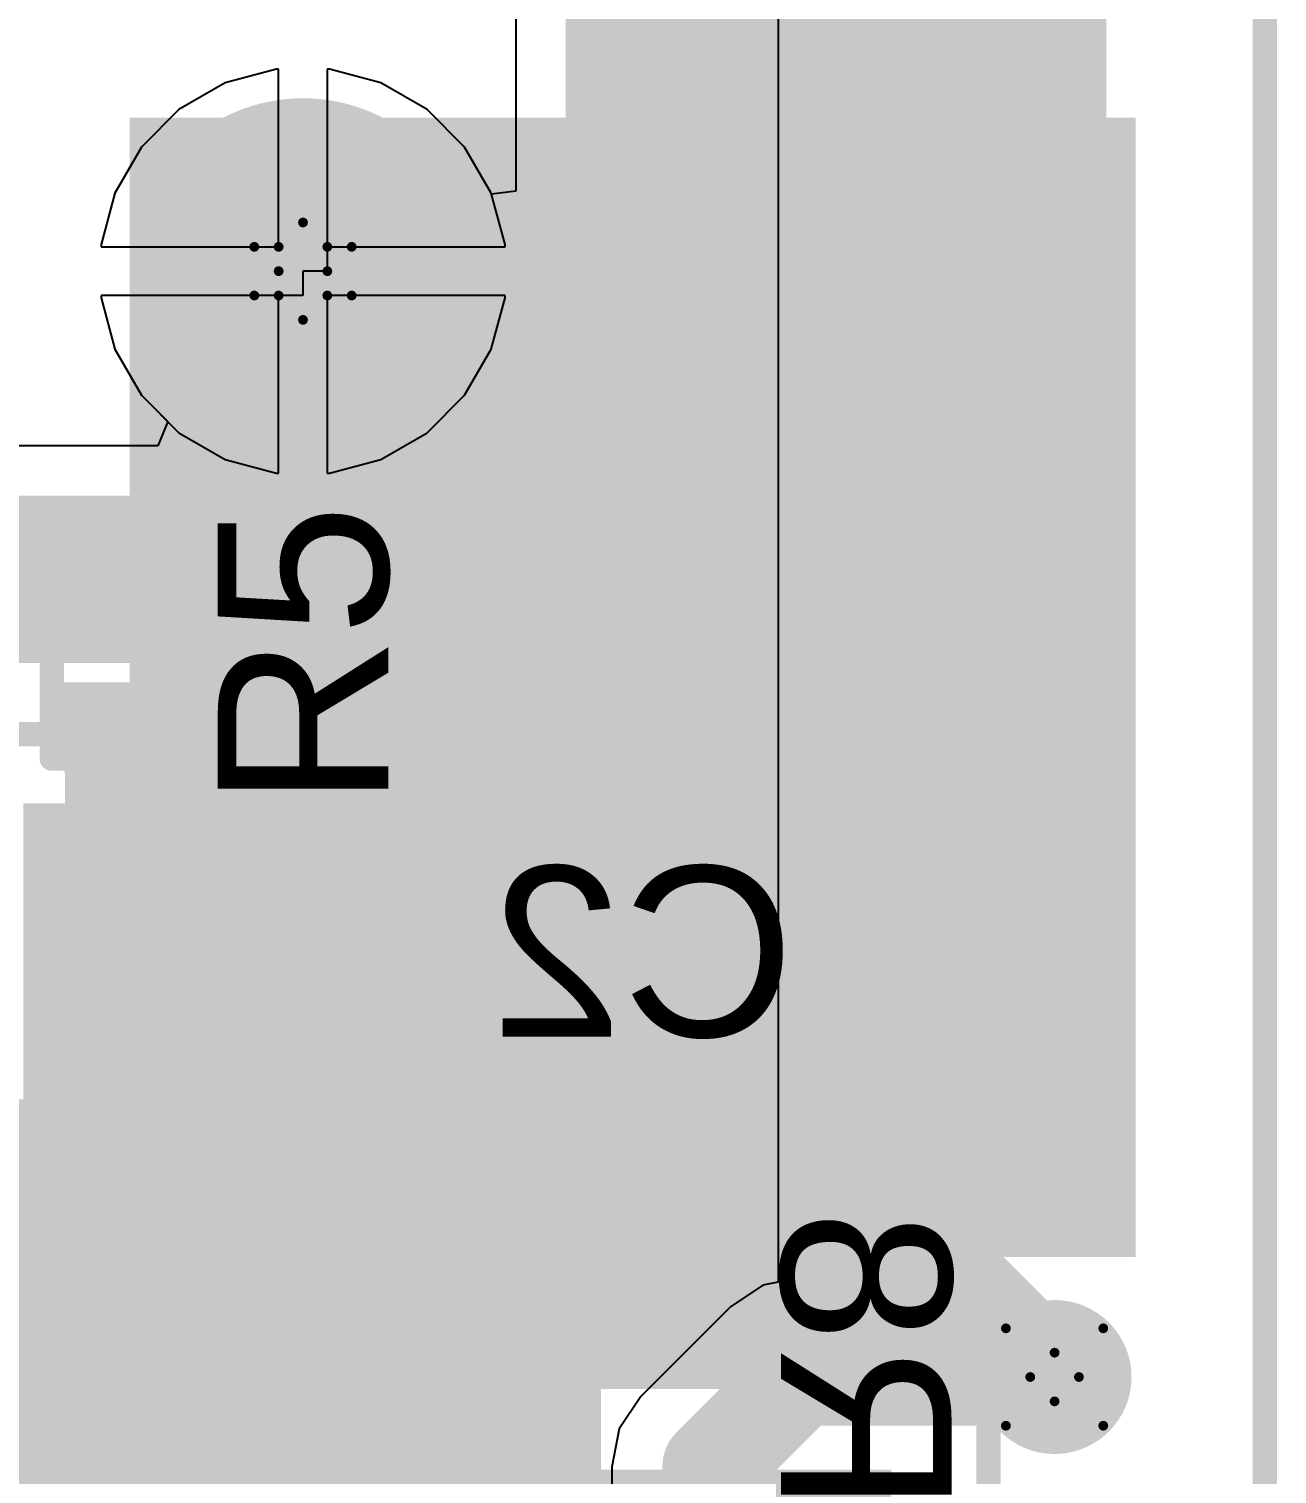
# Model space of a CAD drawing. Header units: inches. Extents: x -0.8 to 12, y -0.1 to 3.7.
# Drawn here: x 1.0453 to 1.3017, y 1.0241 to 1.3209 of the extents above; entities that cross this region are included whole.
import ezdxf

# ---------------------------------------------------------------- set-up
doc = ezdxf.new("R2010")
doc.units = ezdxf.units.IN
doc.header["$MEASUREMENT"] = 0
for name, color, linetype in [('Board Outline', 216, 'Continuous'), ('Bottom Layer', 5, 'Continuous'), ('Bottom Overlay', 54, 'Continuous'), ('Bottom Paste', 16, 'Continuous'), ('Bottom Solder', 6, 'Continuous'), ('Drill Drawing', 1, 'Continuous'), ('Multi-Layer', 9, 'Continuous'), ('Pad Holes', 156, 'Continuous'), ('Top Layer', 1, 'Continuous'), ('Top Overlay', 2, 'Continuous'), ('Top Paste', 8, 'Continuous'), ('Top Solder', 216, 'Continuous'), ('Via Holes', 16, 'Continuous')]:
    doc.layers.add(name, color=color, linetype=linetype)
doc.styles.add('Arial', font='', dxfattribs={"height": 0.2})
doc.styles.get('Arial').set_extended_font_data('Arial')

# ---------------------------------------------------------------- blocks, each defined once
blk = doc.blocks.new('SOIC_8_3')
at = {"layer": 'Top Layer'}
for points in [[(-0.07579, 0.08681), (-0.07579, 0.06319), (-0.13681, 0.06319), (-0.13681, 0.08681)], [(0.13681, 0.08681), (0.13681, 0.06319), (0.07579, 0.06319), (0.07579, 0.08681)], [(-0.07579, 0.03681), (-0.07579, 0.01319), (-0.13681, 0.01319), (-0.13681, 0.03681)], [(0.13681, 0.03681), (0.13681, 0.01319), (0.07579, 0.01319), (0.07579, 0.03681)], [(-0.07579, -0.01319), (-0.07579, -0.03681), (-0.13681, -0.03681), (-0.13681, -0.01319)], [(0.13681, -0.01319), (0.13681, -0.03681), (0.07579, -0.03681), (0.07579, -0.01319)], [(-0.07579, -0.06319), (-0.07579, -0.08681), (-0.13681, -0.08681), (-0.13681, -0.06319)], [(0.13681, -0.06319), (0.13681, -0.08681), (0.07579, -0.08681), (0.07579, -0.06319)]]:
    blk.add_hatch(color=1, dxfattribs=at).paths.add_polyline_path(points)
at = {"layer": 'Top Overlay'}
blk.add_hatch(color=2, dxfattribs=at).paths.add_polyline_path([(-0.072, 0.06202), (-0.059, 0.06202), (-0.059, 0.08802), (-0.072, 0.08802)])
at = {"layer": 'Top Paste'}
for points in [[(-0.07579, 0.08681), (-0.07579, 0.06319), (-0.13681, 0.06319), (-0.13681, 0.08681)], [(0.13681, 0.08681), (0.13681, 0.06319), (0.07579, 0.06319), (0.07579, 0.08681)], [(-0.07579, 0.03681), (-0.07579, 0.01319), (-0.13681, 0.01319), (-0.13681, 0.03681)], [(0.13681, 0.03681), (0.13681, 0.01319), (0.07579, 0.01319), (0.07579, 0.03681)], [(-0.07579, -0.01319), (-0.07579, -0.03681), (-0.13681, -0.03681), (-0.13681, -0.01319)], [(0.13681, -0.01319), (0.13681, -0.03681), (0.07579, -0.03681), (0.07579, -0.01319)], [(-0.07579, -0.06319), (-0.07579, -0.08681), (-0.13681, -0.08681), (-0.13681, -0.06319)], [(0.13681, -0.06319), (0.13681, -0.08681), (0.07579, -0.08681), (0.07579, -0.06319)]]:
    blk.add_hatch(color=8, dxfattribs=at).paths.add_polyline_path(points)
at = {"layer": 'Top Solder'}
for points in [[(-0.07179, 0.09081), (-0.07179, 0.05919), (-0.14081, 0.05919), (-0.14081, 0.09081)], [(0.14081, 0.09081), (0.14081, 0.05919), (0.07179, 0.05919), (0.07179, 0.09081)], [(-0.07179, 0.04081), (-0.07179, 0.00919), (-0.14081, 0.00919), (-0.14081, 0.04081)], [(0.14081, 0.04081), (0.14081, 0.00919), (0.07179, 0.00919), (0.07179, 0.04081)], [(-0.07179, -0.00919), (-0.07179, -0.04081), (-0.14081, -0.04081), (-0.14081, -0.00919)], [(0.14081, -0.00919), (0.14081, -0.04081), (0.07179, -0.04081), (0.07179, -0.00919)], [(-0.07179, -0.05919), (-0.07179, -0.09081), (-0.14081, -0.09081), (-0.14081, -0.05919)], [(0.14081, -0.05919), (0.14081, -0.09081), (0.07179, -0.09081), (0.07179, -0.05919)]]:
    blk.add_hatch(color=216, dxfattribs=at).paths.add_polyline_path(points)
at = {"layer": 'Top Overlay'}
for points in [[(0.07837, 0.098, 0.005, 0.005, 0), (-0.07837, 0.098, 0.005, 0.005, 0)], [(-0.07837, 0.091, 0.005, 0.005, 0), (-0.07837, 0.098, 0.005, 0.005, 0)], [(0.07837, 0.091, 0.005, 0.005, 0), (0.07837, 0.098, 0.005, 0.005, 0)], [(-0.148, 0.07, 0.005, 0.005, 0), (-0.148, 0.08, 0.005, 0.005, 0)], [(-0.143, 0.075, 0.005, 0.005, 0), (-0.148, 0.08, 0.005, 0.005, 0)], [(-0.148, 0.07, 0.005, 0.005, 0), (-0.143, 0.075, 0.005, 0.005, 0)], [(-0.07837, -0.098, 0.005, 0.005, 0), (-0.07837, -0.091, 0.005, 0.005, 0)], [(0.07837, -0.098, 0.005, 0.005, 0), (0.07837, -0.091, 0.005, 0.005, 0)], [(0.07837, -0.098, 0.005, 0.005, 0), (-0.07837, -0.098, 0.005, 0.005, 0)]]:
    blk.add_lwpolyline(points, format="xyseb", dxfattribs=at)
for points in [[(-0.07962, 0.098, 0.0025, 0.0025, 1), (-0.07712, 0.098, 0.0025, 0.0025, 1)], [(-0.07962, 0.098, 0.0025, 0.0025, 1), (-0.07712, 0.098, 0.0025, 0.0025, 1)], [(0.07712, 0.098, 0.0025, 0.0025, 1), (0.07962, 0.098, 0.0025, 0.0025, 1)], [(0.07712, 0.098, 0.0025, 0.0025, 1), (0.07962, 0.098, 0.0025, 0.0025, 1)], [(-0.07962, 0.091, 0.0025, 0.0025, 1), (-0.07712, 0.091, 0.0025, 0.0025, 1)], [(0.07712, 0.091, 0.0025, 0.0025, 1), (0.07962, 0.091, 0.0025, 0.0025, 1)], [(-0.14925, 0.08, 0.0025, 0.0025, 1), (-0.14675, 0.08, 0.0025, 0.0025, 1)], [(-0.14925, 0.08, 0.0025, 0.0025, 1), (-0.14675, 0.08, 0.0025, 0.0025, 1)], [(-0.14425, 0.075, 0.0025, 0.0025, 1), (-0.14175, 0.075, 0.0025, 0.0025, 1)], [(-0.14425, 0.075, 0.0025, 0.0025, 1), (-0.14175, 0.075, 0.0025, 0.0025, 1)], [(-0.14925, 0.07, 0.0025, 0.0025, 1), (-0.14675, 0.07, 0.0025, 0.0025, 1)], [(-0.14925, 0.07, 0.0025, 0.0025, 1), (-0.14675, 0.07, 0.0025, 0.0025, 1)], [(-0.07962, -0.091, 0.0025, 0.0025, 1), (-0.07712, -0.091, 0.0025, 0.0025, 1)], [(0.07712, -0.091, 0.0025, 0.0025, 1), (0.07962, -0.091, 0.0025, 0.0025, 1)], [(-0.07962, -0.098, 0.0025, 0.0025, 1), (-0.07712, -0.098, 0.0025, 0.0025, 1)], [(-0.07962, -0.098, 0.0025, 0.0025, 1), (-0.07712, -0.098, 0.0025, 0.0025, 1)], [(0.07712, -0.098, 0.0025, 0.0025, 1), (0.07962, -0.098, 0.0025, 0.0025, 1)], [(0.07712, -0.098, 0.0025, 0.0025, 1), (0.07962, -0.098, 0.0025, 0.0025, 1)]]:
    blk.add_lwpolyline(points, format="xyseb", close=True, dxfattribs=at)
blk = doc.blocks.new('ARJM11D7_114_AB_EW2_B_5')
at = {"layer": 'Bottom Layer'}
h = blk.add_hatch(color=5, dxfattribs=at)
edge = h.paths.add_edge_path()
edge.add_arc((0.175, -0.2685), 0.0315, 0, 360)
at = {"layer": 'Bottom Solder'}
h = blk.add_hatch(color=6, dxfattribs=at)
edge = h.paths.add_edge_path()
edge.add_arc((0.175, -0.2685), 0.0355, 0, 360)
at = {"layer": 'Multi-Layer'}
h = blk.add_hatch(color=9, dxfattribs=at)
edge = h.paths.add_edge_path()
edge.add_arc((0.175, -0.2685), 0.0315, 0, 360)
at = {"layer": 'Pad Holes'}
h = blk.add_hatch(color=7, dxfattribs=at)
edge = h.paths.add_edge_path()
edge.add_arc((0.175, -0.2685), 0.0185, 0, 360)
at = {"layer": 'Top Layer'}
h = blk.add_hatch(color=1, dxfattribs=at)
edge = h.paths.add_edge_path()
edge.add_arc((0.175, -0.2685), 0.0315, 0, 360)
at = {"layer": 'Top Solder'}
h = blk.add_hatch(color=216, dxfattribs=at)
edge = h.paths.add_edge_path()
edge.add_arc((0.175, -0.2685), 0.0355, 0, 360)
at = {"layer": 'Bottom Overlay'}
for points in [[(0.316, -0.3465, 0.005, 0.005, 0), (0.316, -0.133, 0.005, 0.005, 0)], [(-0.316, -0.3465, 0.005, 0.005, 0), (0.316, -0.3465, 0.005, 0.005, 0)]]:
    blk.add_lwpolyline(points, format="xyseb", dxfattribs=at)
blk.add_lwpolyline([(0.31475, -0.3465, 0.0025, 0.0025, 1), (0.31725, -0.3465, 0.0025, 0.0025, 1)], format="xyseb", close=True, dxfattribs=at)
blk.add_lwpolyline([(0.31475, -0.3465, 0.0025, 0.0025, 1), (0.31725, -0.3465, 0.0025, 0.0025, 1)], format="xyseb", close=True, dxfattribs=at)
blk = doc.blocks.new('VMMC0571J150MV_B_6')
at = {"layer": 'Bottom Layer'}
for points in [[(-0.02756, 0.01969), (-0.02756, -0.01969), (-0.15748, -0.01969), (-0.15748, 0.01969)], [(0.15748, 0.01969), (0.15748, -0.01969), (0.02756, -0.01969), (0.02756, 0.01969)]]:
    blk.add_hatch(color=5, dxfattribs=at).paths.add_polyline_path(points)
at = {"layer": 'Bottom Paste'}
for points in [[(-0.02756, 0.01969), (-0.02756, -0.01969), (-0.15748, -0.01969), (-0.15748, 0.01969)], [(0.15748, 0.01969), (0.15748, -0.01969), (0.02756, -0.01969), (0.02756, 0.01969)]]:
    blk.add_hatch(color=16, dxfattribs=at).paths.add_polyline_path(points)
at = {"layer": 'Bottom Solder'}
for points in [[(-0.02356, 0.02369), (-0.02356, -0.02369), (-0.16148, -0.02369), (-0.16148, 0.02369)], [(0.16148, 0.02369), (0.16148, -0.02369), (0.02356, -0.02369), (0.02356, 0.02369)]]:
    blk.add_hatch(color=6, dxfattribs=at).paths.add_polyline_path(points)
at = {"layer": 'Bottom Overlay'}
for points in [[(-0.13, 0.097, 0.005, 0.005, 0), (-0.095, 0.132, 0.005, 0.005, 0)], [(-0.095, 0.132, 0.005, 0.005, 0), (0.131, 0.132, 0.005, 0.005, 0)], [(0.131, 0.053, 0.005, 0.005, 0), (0.131, 0.132, 0.005, 0.005, 0)], [(-0.13, 0.064, 0.005, 0.005, 0), (-0.13, 0.097, 0.005, 0.005, 0)], [(-0.14001, -0.05293, 0.005, 0.005, 0), (-0.14001, -0.02931, 0.005, 0.005, 0)], [(-0.15182, -0.04112, 0.005, 0.005, 0), (-0.1282, -0.04112, 0.005, 0.005, 0)], [(-0.14001, -0.05293, 0.005, 0.005, 0), (-0.14001, -0.04112, 0.005, 0.005, 0)], [(0.131, -0.132, 0.005, 0.005, 0), (0.131, -0.053, 0.005, 0.005, 0)], [(-0.13, -0.097, 0.005, 0.005, 0), (-0.13, -0.064, 0.005, 0.005, 0)], [(-0.13, -0.097, 0.005, 0.005, 0), (-0.095, -0.132, 0.005, 0.005, 0)], [(-0.095, -0.132, 0.005, 0.005, 0), (0.131, -0.132, 0.005, 0.005, 0)]]:
    blk.add_lwpolyline(points, format="xyseb", dxfattribs=at)
for points in [[(-0.09625, 0.132, 0.0025, 0.0025, 1), (-0.09375, 0.132, 0.0025, 0.0025, 1)], [(-0.09625, 0.132, 0.0025, 0.0025, 1), (-0.09375, 0.132, 0.0025, 0.0025, 1)], [(0.12975, 0.132, 0.0025, 0.0025, 1), (0.13225, 0.132, 0.0025, 0.0025, 1)], [(0.12975, 0.132, 0.0025, 0.0025, 1), (0.13225, 0.132, 0.0025, 0.0025, 1)], [(-0.13125, 0.097, 0.0025, 0.0025, 1), (-0.12875, 0.097, 0.0025, 0.0025, 1)], [(-0.13125, 0.097, 0.0025, 0.0025, 1), (-0.12875, 0.097, 0.0025, 0.0025, 1)], [(-0.13125, 0.064, 0.0025, 0.0025, 1), (-0.12875, 0.064, 0.0025, 0.0025, 1)], [(0.12975, 0.053, 0.0025, 0.0025, 1), (0.13225, 0.053, 0.0025, 0.0025, 1)], [(-0.14126, -0.02931, 0.0025, 0.0025, 1), (-0.13876, -0.02931, 0.0025, 0.0025, 1)], [(-0.15307, -0.04112, 0.0025, 0.0025, 1), (-0.15057, -0.04112, 0.0025, 0.0025, 1)], [(-0.14126, -0.04112, 0.0025, 0.0025, 1), (-0.13876, -0.04112, 0.0025, 0.0025, 1)], [(-0.12945, -0.04112, 0.0025, 0.0025, 1), (-0.12695, -0.04112, 0.0025, 0.0025, 1)], [(-0.14126, -0.05293, 0.0025, 0.0025, 1), (-0.13876, -0.05293, 0.0025, 0.0025, 1)], [(-0.14126, -0.05293, 0.0025, 0.0025, 1), (-0.13876, -0.05293, 0.0025, 0.0025, 1)], [(0.12975, -0.053, 0.0025, 0.0025, 1), (0.13225, -0.053, 0.0025, 0.0025, 1)], [(-0.13125, -0.064, 0.0025, 0.0025, 1), (-0.12875, -0.064, 0.0025, 0.0025, 1)], [(-0.13125, -0.097, 0.0025, 0.0025, 1), (-0.12875, -0.097, 0.0025, 0.0025, 1)], [(-0.13125, -0.097, 0.0025, 0.0025, 1), (-0.12875, -0.097, 0.0025, 0.0025, 1)], [(-0.09625, -0.132, 0.0025, 0.0025, 1), (-0.09375, -0.132, 0.0025, 0.0025, 1)], [(-0.09625, -0.132, 0.0025, 0.0025, 1), (-0.09375, -0.132, 0.0025, 0.0025, 1)], [(0.12975, -0.132, 0.0025, 0.0025, 1), (0.13225, -0.132, 0.0025, 0.0025, 1)], [(0.12975, -0.132, 0.0025, 0.0025, 1), (0.13225, -0.132, 0.0025, 0.0025, 1)]]:
    blk.add_lwpolyline(points, format="xyseb", close=True, dxfattribs=at)
blk = doc.blocks.new('RES_0201_47')
at = {"layer": 'Top Layer'}
for points in [[(-0.01614, 0.00728), (-0.00551, 0.00728), (-0.00551, -0.00728), (-0.01614, -0.00728)], [(0.00551, 0.00728), (0.01614, 0.00728), (0.01614, -0.00728), (0.00551, -0.00728)]]:
    blk.add_hatch(color=1, dxfattribs=at).paths.add_polyline_path(points)
at = {"layer": 'Top Paste'}
for points in [[(-0.01614, 0.00728), (-0.00551, 0.00728), (-0.00551, -0.00728), (-0.01614, -0.00728)], [(0.00551, 0.00728), (0.01614, 0.00728), (0.01614, -0.00728), (0.00551, -0.00728)]]:
    blk.add_hatch(color=8, dxfattribs=at).paths.add_polyline_path(points)
at = {"layer": 'Top Solder'}
for points in [[(-0.01831, 0.00945), (-0.00335, 0.00945), (-0.00335, -0.00945), (-0.01831, -0.00945)], [(0.00335, 0.00945), (0.01831, 0.00945), (0.01831, -0.00945), (0.00335, -0.00945)]]:
    blk.add_hatch(color=216, dxfattribs=at).paths.add_polyline_path(points)
at = {"layer": 'Top Overlay'}
for points in [[(0.019, 0.01, 0.005, 0.005, 0), (-0.019, 0.01, 0.005, 0.005, 0)], [(-0.019, -0.01, 0.005, 0.005, 0), (-0.019, 0.01, 0.005, 0.005, 0)], [(0.019, -0.01, 0.005, 0.005, 0), (0.019, 0.01, 0.005, 0.005, 0)], [(0.019, -0.01, 0.005, 0.005, 0), (-0.019, -0.01, 0.005, 0.005, 0)]]:
    blk.add_lwpolyline(points, format="xyseb", dxfattribs=at)
for points in [[(-0.02025, 0.01, 0.0025, 0.0025, 1), (-0.01775, 0.01, 0.0025, 0.0025, 1)], [(-0.02025, 0.01, 0.0025, 0.0025, 1), (-0.01775, 0.01, 0.0025, 0.0025, 1)], [(0.01775, 0.01, 0.0025, 0.0025, 1), (0.02025, 0.01, 0.0025, 0.0025, 1)], [(0.01775, 0.01, 0.0025, 0.0025, 1), (0.02025, 0.01, 0.0025, 0.0025, 1)], [(-0.02025, -0.01, 0.0025, 0.0025, 1), (-0.01775, -0.01, 0.0025, 0.0025, 1)], [(-0.02025, -0.01, 0.0025, 0.0025, 1), (-0.01775, -0.01, 0.0025, 0.0025, 1)], [(0.01775, -0.01, 0.0025, 0.0025, 1), (0.02025, -0.01, 0.0025, 0.0025, 1)], [(0.01775, -0.01, 0.0025, 0.0025, 1), (0.02025, -0.01, 0.0025, 0.0025, 1)]]:
    blk.add_lwpolyline(points, format="xyseb", close=True, dxfattribs=at)
blk = doc.blocks.new('SMA_59')
at = {"layer": 'Top Layer'}
blk.add_hatch(color=1, dxfattribs=at).paths.add_polyline_path([(0.02953, 0.03346), (0.12795, 0.03346), (0.12795, -0.03346), (0.02953, -0.03346)])
at = {"layer": 'Top Paste'}
blk.add_hatch(color=8, dxfattribs=at).paths.add_polyline_path([(0.02953, 0.03346), (0.12795, 0.03346), (0.12795, -0.03346), (0.02953, -0.03346)])
at = {"layer": 'Top Solder'}
blk.add_hatch(color=216, dxfattribs=at).paths.add_polyline_path([(0.02553, 0.03746), (0.13195, 0.03746), (0.13195, -0.03746), (0.02553, -0.03746)])
at = {"layer": 'Top Overlay'}
for points in [[(-0.10465, 0.05345, 0.005, 0.005, 0), (0.08115, 0.05345, 0.005, 0.005, 0)], [(0.08115, 0.05345, 0.005, 0.005, 0), (0.08115, 0.03985, 0.005, 0.005, 0)], [(0.08115, -0.03985, 0.005, 0.005, 0), (0.08115, -0.05345, 0.005, 0.005, 0)], [(-0.10465, -0.05345, 0.005, 0.005, 0), (0.08115, -0.05345, 0.005, 0.005, 0)]]:
    blk.add_lwpolyline(points, format="xyseb", dxfattribs=at)
for points in [[(0.0799, 0.05345, 0.0025, 0.0025, 1), (0.0824, 0.05345, 0.0025, 0.0025, 1)], [(0.0799, 0.05345, 0.0025, 0.0025, 1), (0.0824, 0.05345, 0.0025, 0.0025, 1)], [(0.0799, 0.03985, 0.0025, 0.0025, 1), (0.0824, 0.03985, 0.0025, 0.0025, 1)], [(0.0799, -0.03985, 0.0025, 0.0025, 1), (0.0824, -0.03985, 0.0025, 0.0025, 1)], [(0.0799, -0.05345, 0.0025, 0.0025, 1), (0.0824, -0.05345, 0.0025, 0.0025, 1)], [(0.0799, -0.05345, 0.0025, 0.0025, 1), (0.0824, -0.05345, 0.0025, 0.0025, 1)]]:
    blk.add_lwpolyline(points, format="xyseb", close=True, dxfattribs=at)

msp = doc.modelspace()

# ---------------------------------------------------------------- hatches: boundary and pattern name
at = {"layer": 'Bottom Layer'}
for points in [[(1.066, 1.06862), (1.27267, 1.06862), (1.27267, 1.3026), (1.066, 1.3026)], [(1.066, 1.02431), (1.1628, 1.02431), (1.1628, 1.3026), (1.066, 1.3026)], [(1.02389, 1.02431), (1.15748, 1.02431), (1.15748, 1.101), (1.02389, 1.101)]]:
    msp.add_hatch(color=5, dxfattribs=at).paths.add_polyline_path(points)
h = msp.add_hatch(color=5, dxfattribs=at)
edge = h.paths.add_edge_path()
edge.add_arc((1.256, 1.044), 0.01181, 0, 360)
at = {"layer": 'Bottom Solder'}
h = msp.add_hatch(color=6, dxfattribs=at)
edge = h.paths.add_edge_path()
edge.add_arc((1.256, 1.044), 0.01581, 0, 360)
at = {"layer": 'Top Layer'}
for points in [[(1.15554, 1.045), (1.22246, 1.045), (1.22246, 1.4026), (1.15554, 1.4026)], [(1.00272, 1.19551), (1.22246, 1.19551), (1.22246, 1.225), (1.00272, 1.225)], [(1.05272, 1.09679), (1.06728, 1.09679), (1.06728, 1.18449), (1.05272, 1.18449)], [(0.89819, 1.045), (1.22246, 1.045), (1.22246, 1.08437), (0.89819, 1.08437)], [(0.7603, 0.983), (1.22246, 0.983), (1.22246, 1.025), (0.7603, 1.025)]]:
    msp.add_hatch(color=1, dxfattribs=at).paths.add_polyline_path(points)
h = msp.add_hatch(color=1, dxfattribs=at)
edge = h.paths.add_edge_path()
edge.add_arc((1.256, 1.044), 0.01181, 0, 360)
at = {"layer": 'Top Solder'}
h = msp.add_hatch(color=216, dxfattribs=at)
edge = h.paths.add_edge_path()
edge.add_arc((1.256, 1.044), 0.01581, 0, 360)
at = {"layer": 'Via Holes'}
h = msp.add_hatch(color=7, dxfattribs=at)
edge = h.paths.add_edge_path()
edge.add_arc((1.256, 1.044), 0.00591, 0, 360)

# ---------------------------------------------------------------- linework, layer by layer
at = {"layer": 'Board Outline'}
msp.add_lwpolyline([(1.29921, 0, 0.005, 0.005, 0), (1.29921, 1.95441, 0.005, 0.005, 0)], format="xyseb", dxfattribs=at)
at = {"layer": 'Bottom Layer'}
for p, q in [((1.19923, 1.45008), (1.19923, 1.06347)), ((1.09615, 1.3126), (1.0856, 1.30977)), ((1.09661, 1.3126), (1.09615, 1.3126)), ((1.09661, 1.2761), (1.09661, 1.3126)), ((1.10708, 1.3126), (1.10661, 1.3126)), ((1.10661, 1.3126), (1.10661, 1.2761)), ((1.11763, 1.30977), (1.10708, 1.3126)), ((1.0856, 1.30977), (1.07613, 1.30431)), ((1.12709, 1.30431), (1.11763, 1.30977)), ((1.07613, 1.30431), (1.06841, 1.29658)), ((1.13482, 1.29658), (1.12709, 1.30431)), ((1.06841, 1.29658), (1.06295, 1.28712)), ((1.14028, 1.28712), (1.13482, 1.29658)), ((1.06295, 1.28712), (1.06012, 1.27657)), ((1.14311, 1.27657), (1.14028, 1.28712)), ((1.06012, 1.27657), (1.06012, 1.2761)), ((1.14311, 1.2761), (1.14311, 1.27657)), ((1.06012, 1.2761), (1.09661, 1.2761)), ((1.10661, 1.2761), (1.14311, 1.2761)), ((1.09661, 1.2661), (1.06012, 1.2661)), ((1.06012, 1.2661), (1.06012, 1.26564)), ((1.06012, 1.26564), (1.06295, 1.25509)), ((1.09661, 1.22961), (1.09661, 1.2661)), ((1.14311, 1.2661), (1.10661, 1.2661)), ((1.10661, 1.2661), (1.10661, 1.22961)), ((1.14028, 1.25509), (1.14311, 1.26564)), ((1.14311, 1.26564), (1.14311, 1.2661)), ((1.06295, 1.25509), (1.06841, 1.24562)), ((1.13482, 1.24562), (1.14028, 1.25509)), ((1.06841, 1.24562), (1.07613, 1.2379)), ((1.12709, 1.2379), (1.13482, 1.24562)), ((1.07613, 1.2379), (1.0856, 1.23243)), ((1.11763, 1.23243), (1.12709, 1.2379)), ((1.0856, 1.23243), (1.09615, 1.22961)), ((1.10708, 1.22961), (1.11763, 1.23243)), ((1.09615, 1.22961), (1.09661, 1.22961)), ((1.10661, 1.22961), (1.10708, 1.22961)), ((1.19604, 1.06284), (1.18942, 1.05842)), ((1.19923, 1.06347), (1.19604, 1.06284)), ((1.18942, 1.05842), (1.17101, 1.04001)), ((1.17101, 1.04001), (1.16659, 1.03339)), ((1.16659, 1.03339), (1.16504, 1.02559)), ((1.16504, 1.02559), (1.16504, 0.99139))]:
    msp.add_line(p, q, dxfattribs=at)
for points in [[(1.23665, 1.22577, 0.06, 0.06, 0), (1.23665, 1.50102, 0.06, 0.06, 0)], [(1.17389, 1.163, 0.06, 0.06, 0), (1.23665, 1.22577, 0.06, 0.06, 0)], [(1.18543, 1.02559, 0.02, 0.02, 0), (1.20384, 1.044, 0.02, 0.02, 0)], [(1.20384, 1.044, 0.02, 0.02, 0), (1.256, 1.044, 0.02, 0.02, 0)], [(1.18543, 0.98294, 0.02, 0.02, 0), (1.18543, 1.02559, 0.02, 0.02, 0)]]:
    msp.add_lwpolyline(points, format="xyseb", dxfattribs=at)
for points in [[(1.22165, 1.22577, 0.03, 0.03, 1), (1.25165, 1.22577, 0.03, 0.03, 1)], [(1.22165, 1.22577, 0.03, 0.03, 1), (1.25165, 1.22577, 0.03, 0.03, 1)], [(1.15889, 1.163, 0.03, 0.03, 1), (1.18889, 1.163, 0.03, 0.03, 1)], [(1.19884, 1.044, 0.01, 0.01, 1), (1.20884, 1.044, 0.01, 0.01, 1)], [(1.19884, 1.044, 0.01, 0.01, 1), (1.20884, 1.044, 0.01, 0.01, 1)], [(1.251, 1.044, 0.01, 0.01, 1), (1.261, 1.044, 0.01, 0.01, 1)], [(1.18043, 1.02559, 0.01, 0.01, 1), (1.19043, 1.02559, 0.01, 0.01, 1)], [(1.18043, 1.02559, 0.01, 0.01, 1), (1.19043, 1.02559, 0.01, 0.01, 1)]]:
    msp.add_lwpolyline(points, format="xyseb", close=True, dxfattribs=at)
at = {"layer": 'Drill Drawing'}
for points in [[(1.09661, 1.2761, 0.002, 0.002, 0), (1.10161, 1.2811, 0.002, 0.002, 0)], [(1.10161, 1.2811, 0.002, 0.002, 0), (1.10661, 1.2761, 0.002, 0.002, 0)], [(1.09161, 1.2761, 0.002, 0.002, 0), (1.09661, 1.2711, 0.002, 0.002, 0)], [(1.09161, 1.2761, 0.002, 0.002, 0), (1.09661, 1.2761, 0.002, 0.002, 0)], [(1.10661, 1.2761, 0.002, 0.002, 0), (1.11161, 1.2761, 0.002, 0.002, 0)], [(1.10661, 1.2711, 0.002, 0.002, 0), (1.11161, 1.2761, 0.002, 0.002, 0)], [(1.09161, 1.2661, 0.002, 0.002, 0), (1.09661, 1.2711, 0.002, 0.002, 0)], [(1.10661, 1.2711, 0.002, 0.002, 0), (1.11161, 1.2661, 0.002, 0.002, 0)], [(1.09161, 1.2661, 0.002, 0.002, 0), (1.09661, 1.2661, 0.002, 0.002, 0)], [(1.09661, 1.2661, 0.002, 0.002, 0), (1.10161, 1.2611, 0.002, 0.002, 0)], [(1.10161, 1.2611, 0.002, 0.002, 0), (1.10661, 1.2661, 0.002, 0.002, 0)], [(1.10661, 1.2661, 0.002, 0.002, 0), (1.11161, 1.2661, 0.002, 0.002, 0)], [(1.246, 1.054, 0.002, 0.002, 0), (1.256, 1.049, 0.002, 0.002, 0)], [(1.246, 1.054, 0.002, 0.002, 0), (1.251, 1.044, 0.002, 0.002, 0)], [(1.256, 1.049, 0.002, 0.002, 0), (1.266, 1.054, 0.002, 0.002, 0)], [(1.261, 1.044, 0.002, 0.002, 0), (1.266, 1.054, 0.002, 0.002, 0)], [(1.246, 1.034, 0.002, 0.002, 0), (1.251, 1.044, 0.002, 0.002, 0)], [(1.261, 1.044, 0.002, 0.002, 0), (1.266, 1.034, 0.002, 0.002, 0)], [(1.246, 1.034, 0.002, 0.002, 0), (1.256, 1.039, 0.002, 0.002, 0)], [(1.256, 1.039, 0.002, 0.002, 0), (1.266, 1.034, 0.002, 0.002, 0)]]:
    msp.add_lwpolyline(points, format="xyseb", dxfattribs=at)
for points in [[(1.10111, 1.2811, 0.001, 0.001, 1), (1.10211, 1.2811, 0.001, 0.001, 1)], [(1.10111, 1.2811, 0.001, 0.001, 1), (1.10211, 1.2811, 0.001, 0.001, 1)], [(1.09111, 1.2761, 0.001, 0.001, 1), (1.09211, 1.2761, 0.001, 0.001, 1)], [(1.09111, 1.2761, 0.001, 0.001, 1), (1.09211, 1.2761, 0.001, 0.001, 1)], [(1.09611, 1.2761, 0.001, 0.001, 1), (1.09711, 1.2761, 0.001, 0.001, 1)], [(1.09611, 1.2761, 0.001, 0.001, 1), (1.09711, 1.2761, 0.001, 0.001, 1)], [(1.10611, 1.2761, 0.001, 0.001, 1), (1.10711, 1.2761, 0.001, 0.001, 1)], [(1.10611, 1.2761, 0.001, 0.001, 1), (1.10711, 1.2761, 0.001, 0.001, 1)], [(1.11111, 1.2761, 0.001, 0.001, 1), (1.11211, 1.2761, 0.001, 0.001, 1)], [(1.11111, 1.2761, 0.001, 0.001, 1), (1.11211, 1.2761, 0.001, 0.001, 1)], [(1.09611, 1.2711, 0.001, 0.001, 1), (1.09711, 1.2711, 0.001, 0.001, 1)], [(1.09611, 1.2711, 0.001, 0.001, 1), (1.09711, 1.2711, 0.001, 0.001, 1)], [(1.10611, 1.2711, 0.001, 0.001, 1), (1.10711, 1.2711, 0.001, 0.001, 1)], [(1.10611, 1.2711, 0.001, 0.001, 1), (1.10711, 1.2711, 0.001, 0.001, 1)], [(1.09111, 1.2661, 0.001, 0.001, 1), (1.09211, 1.2661, 0.001, 0.001, 1)], [(1.09111, 1.2661, 0.001, 0.001, 1), (1.09211, 1.2661, 0.001, 0.001, 1)], [(1.09611, 1.2661, 0.001, 0.001, 1), (1.09711, 1.2661, 0.001, 0.001, 1)], [(1.09611, 1.2661, 0.001, 0.001, 1), (1.09711, 1.2661, 0.001, 0.001, 1)], [(1.10611, 1.2661, 0.001, 0.001, 1), (1.10711, 1.2661, 0.001, 0.001, 1)], [(1.10611, 1.2661, 0.001, 0.001, 1), (1.10711, 1.2661, 0.001, 0.001, 1)], [(1.11111, 1.2661, 0.001, 0.001, 1), (1.11211, 1.2661, 0.001, 0.001, 1)], [(1.11111, 1.2661, 0.001, 0.001, 1), (1.11211, 1.2661, 0.001, 0.001, 1)], [(1.10111, 1.2611, 0.001, 0.001, 1), (1.10211, 1.2611, 0.001, 0.001, 1)], [(1.10111, 1.2611, 0.001, 0.001, 1), (1.10211, 1.2611, 0.001, 0.001, 1)], [(1.2455, 1.054, 0.001, 0.001, 1), (1.2465, 1.054, 0.001, 0.001, 1)], [(1.2455, 1.054, 0.001, 0.001, 1), (1.2465, 1.054, 0.001, 0.001, 1)], [(1.2655, 1.054, 0.001, 0.001, 1), (1.2665, 1.054, 0.001, 0.001, 1)], [(1.2655, 1.054, 0.001, 0.001, 1), (1.2665, 1.054, 0.001, 0.001, 1)], [(1.2555, 1.049, 0.001, 0.001, 1), (1.2565, 1.049, 0.001, 0.001, 1)], [(1.2555, 1.049, 0.001, 0.001, 1), (1.2565, 1.049, 0.001, 0.001, 1)], [(1.2505, 1.044, 0.001, 0.001, 1), (1.2515, 1.044, 0.001, 0.001, 1)], [(1.2505, 1.044, 0.001, 0.001, 1), (1.2515, 1.044, 0.001, 0.001, 1)], [(1.2605, 1.044, 0.001, 0.001, 1), (1.2615, 1.044, 0.001, 0.001, 1)], [(1.2605, 1.044, 0.001, 0.001, 1), (1.2615, 1.044, 0.001, 0.001, 1)], [(1.2555, 1.039, 0.001, 0.001, 1), (1.2565, 1.039, 0.001, 0.001, 1)], [(1.2555, 1.039, 0.001, 0.001, 1), (1.2565, 1.039, 0.001, 0.001, 1)], [(1.2455, 1.034, 0.001, 0.001, 1), (1.2465, 1.034, 0.001, 0.001, 1)], [(1.2455, 1.034, 0.001, 0.001, 1), (1.2465, 1.034, 0.001, 0.001, 1)], [(1.2655, 1.034, 0.001, 0.001, 1), (1.2665, 1.034, 0.001, 0.001, 1)], [(1.2655, 1.034, 0.001, 0.001, 1), (1.2665, 1.034, 0.001, 0.001, 1)]]:
    msp.add_lwpolyline(points, format="xyseb", close=True, dxfattribs=at)
at = {"layer": 'Top Layer'}
for p, q in [((1.14534, 1.3248), (1.14534, 1.28756)), ((1.09615, 1.3126), (1.0856, 1.30977)), ((1.09661, 1.3126), (1.09615, 1.3126)), ((1.09661, 1.2761), (1.09661, 1.3126)), ((1.10708, 1.3126), (1.10661, 1.3126)), ((1.10661, 1.3126), (1.10661, 1.2711)), ((1.11763, 1.30977), (1.10708, 1.3126)), ((1.0856, 1.30977), (1.07613, 1.30431)), ((1.12709, 1.30431), (1.11763, 1.30977)), ((1.07613, 1.30431), (1.06841, 1.29658)), ((1.13482, 1.29658), (1.12709, 1.30431)), ((1.06841, 1.29658), (1.06295, 1.28712)), ((1.14028, 1.28712), (1.13482, 1.29658)), ((1.06295, 1.28712), (1.06012, 1.27657)), ((1.14034, 1.2869), (1.14028, 1.28712)), ((1.14534, 1.28756), (1.14034, 1.2869)), ((1.06012, 1.27657), (1.06012, 1.2761)), ((1.06012, 1.2761), (1.09661, 1.2761)), ((1.10661, 1.2711), (1.10161, 1.2711)), ((1.10161, 1.2711), (1.10161, 1.2661)), ((1.10161, 1.2661), (1.06012, 1.2661)), ((1.06012, 1.2661), (1.06012, 1.26564)), ((1.06012, 1.26564), (1.06295, 1.25509)), ((1.06295, 1.25509), (1.06841, 1.24562)), ((1.06841, 1.24562), (1.07384, 1.2402)), ((1.07384, 1.2402), (1.07177, 1.2352)), ((1.07177, 1.2352), (1.03146, 1.2352))]:
    msp.add_line(p, q, dxfattribs=at)
for points in [[(1.189, 1.07899, 0.02, 0.02, 0), (1.189, 1.09474, 0.02, 0.02, 0)], [(1.189, 1.07899, 0.02, 0.02, 0), (1.2065, 1.06149, 0.02, 0.02, 0)], [(1.20408, 1.06149, 0.02, 0.02, 0), (1.2065, 1.06149, 0.02, 0.02, 0)], [(1.2065, 1.06149, 0.02, 0.02, 0), (1.23851, 1.06149, 0.02, 0.02, 0)], [(1.23851, 1.06149, 0.02, 0.02, 0), (1.256, 1.044, 0.02, 0.02, 0)]]:
    msp.add_lwpolyline(points, format="xyseb", dxfattribs=at)
for points in [[(1.184, 1.09474, 0.01, 0.01, 1), (1.194, 1.09474, 0.01, 0.01, 1)], [(1.184, 1.07899, 0.01, 0.01, 1), (1.194, 1.07899, 0.01, 0.01, 1)], [(1.184, 1.07899, 0.01, 0.01, 1), (1.194, 1.07899, 0.01, 0.01, 1)], [(1.19908, 1.06149, 0.01, 0.01, 1), (1.20908, 1.06149, 0.01, 0.01, 1)], [(1.2015, 1.06149, 0.01, 0.01, 1), (1.2115, 1.06149, 0.01, 0.01, 1)], [(1.2015, 1.06149, 0.01, 0.01, 1), (1.2115, 1.06149, 0.01, 0.01, 1)], [(1.2015, 1.06149, 0.01, 0.01, 1), (1.2115, 1.06149, 0.01, 0.01, 1)], [(1.23351, 1.06149, 0.01, 0.01, 1), (1.24351, 1.06149, 0.01, 0.01, 1)], [(1.23351, 1.06149, 0.01, 0.01, 1), (1.24351, 1.06149, 0.01, 0.01, 1)], [(1.251, 1.044, 0.01, 0.01, 1), (1.261, 1.044, 0.01, 0.01, 1)]]:
    msp.add_lwpolyline(points, format="xyseb", close=True, dxfattribs=at)

# ---------------------------------------------------------------- block references
for name, p in [('ARJM11D7_114_AB_EW2_B_5', (0.92661, 1.53961)), ('VMMC0571J150MV_B_6', (1, 1.044))]:
    msp.add_blockref(name, p)
for name, p, rotation in [('RES_0201_47', (1.06, 1.19), 270), ('SOIC_8_3', (0.985, 1.021), 270), ('SMA_59', (1.189, 1.016), 90)]:
    msp.add_blockref(name, p, dxfattribs=dict(rotation=rotation))

# ---------------------------------------------------------------- texts
at = {"layer": 'Bottom Overlay', "style": 'Arial', "text_generation_flag": 2}
msp.add_text('C2', height=0.035, dxfattribs=at).set_placement((1.20265, 1.11389))
msp.add_text('R8', height=0.035, rotation=270, dxfattribs=at).set_placement((1.19983, 1.01584))
at = {"layer": 'Top Overlay', "style": 'Arial'}
msp.add_text('R5', height=0.035, rotation=90, dxfattribs=at).set_placement((1.11911, 1.16084))

doc.saveas('drawing.dxf')
